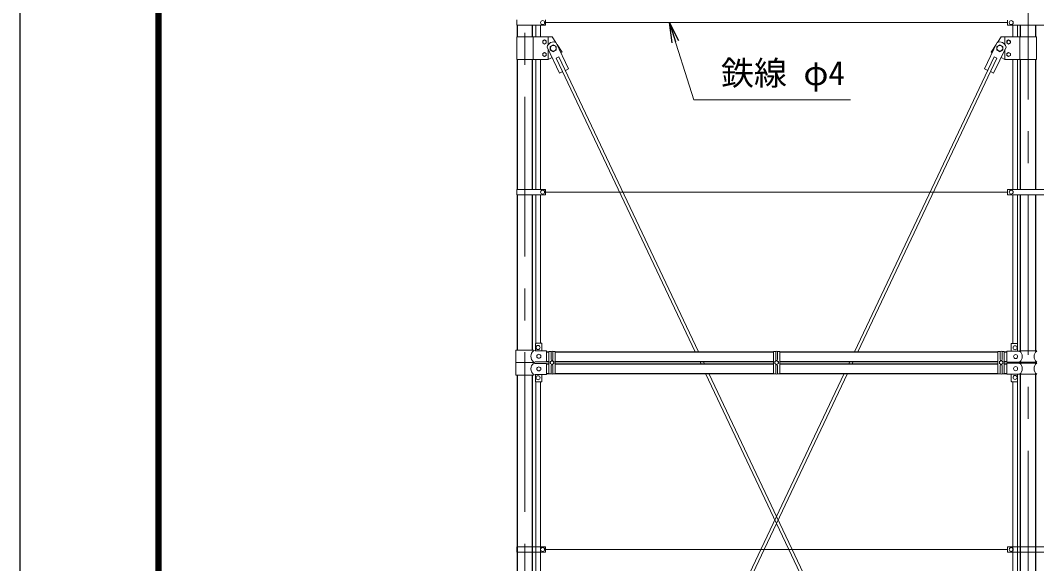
# Model space of a CAD drawing. Units: millimetres, scale not verified. Extents: x -8400 to 8400, y -5940 to 5940.
# Drawn here: x -8400 to -4360, y -505 to 1656 of the extents above; entities that cross this region are included whole.
import ezdxf
from ezdxf.enums import TextEntityAlignment as Align

# ---------------------------------------------------------------- set-up
doc = ezdxf.new("R2010")
doc.units = ezdxf.units.MM
doc.header["$LTSCALE"] = 20
doc.linetypes.add('USER1', pattern=[50.8, 31.75, -6.35, 6.35, -6.35])
for name, color, linetype, lineweight in [('0-1_D-STR1', 1, 'Continuous', 25), ('0-4_D-BMK', 2, 'USER1', 13), ('0-8_D-STR3', 3, 'Continuous', 13), ('0-9_D-STR-TXT', 7, 'Continuous', 13), ('0-C_D-TTL', 7, 'Continuous', 25)]:
    doc.layers.add(name, color=color, linetype=linetype, lineweight=lineweight)
doc.layers.add('0-6_0', color=7, linetype='Continuous')
doc.styles.add('ＭＳ ゴシック', font='')
doc.styles.get('ＭＳ ゴシック').set_extended_font_data('MS Gothic')

# ---------------------------------------------------------------- blocks, each defined once
blk = doc.blocks.new('_Open')
at = {"layer": '0-6_0'}
blk.add_line((-20, 3.333), (0, 0), dxfattribs=at)
blk.add_lwpolyline([(-20, -3.333), (0, 0), (-20, 0)], dxfattribs=at)

msp = doc.modelspace()

# ---------------------------------------------------------------- linework, layer by layer
at = {"layer": '0-1_D-STR1'}
for p, q in [((-6424.31, 1590), (-6424.31, 1636.5)), ((-6363.81, 1590), (-6363.81, 1636.5)), ((-4424.31, 1590), (-4424.31, 1636.7)), ((-4363.81, 1590), (-4363.81, 1636.7)), ((-6424.31, 983.5), (-6424.31, 1500)), ((-6363.81, 983.5), (-6363.81, 1500)), ((-4424.31, 983.3), (-4424.31, 1500)), ((-4363.81, 983.3), (-4363.81, 1500)), ((-6424.31, 345), (-6424.31, 962.5)), ((-6363.81, 345), (-6363.81, 962.5)), ((-4424.31, 341.6), (-4424.31, 962.7)), ((-4363.81, 341.6), (-4363.81, 962.7)), ((-6309.06, 338.1), (-6299.06, 338.1)), ((-6274.06, 338.1), (-5406.56, 338.1)), ((-5381.56, 338.1), (-4514.06, 338.1)), ((-4489.06, 338.1), (-4479.06, 338.1)), ((-6309.06, 300), (-6299.06, 300)), ((-6309.06, 290), (-6299.06, 290)), ((-6274.06, 300), (-5406.56, 300)), ((-6274.06, 290), (-5406.56, 290)), ((-5381.56, 300), (-4514.06, 300)), ((-5381.56, 290), (-4514.06, 290)), ((-4489.06, 300), (-4479.06, 300)), ((-4489.06, 290), (-4479.06, 290)), ((-4424.31, 293.4), (-4424.31, 296.6)), ((-4363.81, 293.4), (-4363.81, 296.6)), ((-6424.31, -1174.5), (-6424.31, 245)), ((-6363.81, -1174.5), (-6363.81, 245)), ((-6309.06, 251.9), (-6299.06, 251.9)), ((-6274.06, 251.9), (-5406.56, 251.9)), ((-5381.56, 251.9), (-4514.06, 251.9)), ((-4489.06, 251.9), (-4479.06, 251.9)), ((-4424.31, -1174.7), (-4424.31, 248.4)), ((-4363.81, -1174.7), (-4363.81, 248.4))]:
    msp.add_line(p, q, dxfattribs=at)
at = {"layer": '0-4_D-BMK'}
for p, q in [((-6394.06, 4400), (-6394.06, -3460)), ((-4394.06, 2992.7), (-4394.06, -3460)), ((-6394.06, 987.53), (-6394.06, 946.75))]:
    msp.add_line(p, q, dxfattribs=at)
at = {"layer": '0-8_D-STR3'}
for p, q in [((-6426.86, 1657.5), (-6426.86, 1636.5)), ((-6312.06, 1657.5), (-6312.06, 1636.5)), ((-4476.56, 1657.3), (-4476.56, 1636.7)), ((-6426.86, 1636.5), (-6312.06, 1636.5)), ((-6351.56, 1590), (-6351.56, 1636.5)), ((-6332.56, 1590), (-6332.56, 1636.5)), ((-4476.56, 1647), (-6312.06, 1647)), ((-4476.56, 1636.7), (-4311.56, 1636.7)), ((-4455.56, 1636.7), (-4455.56, 1590)), ((-4436.56, 1636.7), (-4436.56, 1590)), ((-6426.61, 1590), (-6426.61, 1500)), ((-6286.51, 1590), (-6426.61, 1590)), ((-6361.51, 1590), (-6361.51, 1500)), ((-6301.51, 1590), (-6301.51, 1560)), ((-6286.51, 1590), (-6271.9, 1568.08)), ((-4486.61, 1590), (-4486.61, 1560)), ((-4426.61, 1590), (-4426.61, 1500)), ((-4361.51, 1590), (-4361.51, 1500)), ((-6306.01, 1550.01), (-6256.82, 1446.05)), ((-6301.51, 1540.51), (-6301.51, 1500)), ((-6269.85, 1567.11), (-6220.67, 1463.16)), ((-4518.28, 1567.11), (-4567.46, 1463.16)), ((-4482.12, 1550.01), (-4531.3, 1446.05)), ((-4486.61, 1540.51), (-4486.61, 1500)), ((-6301.51, 1500), (-6426.61, 1500)), ((-6351.56, 983.5), (-6351.56, 1500)), ((-6332.56, 983.5), (-6332.56, 1500)), ((-6286.28, 1508.31), (-6301.51, 1500)), ((-6269.83, 1506.28), (-6258.98, 1511.41)), ((-6269.83, 1506.28), (-5717.12, 338.1)), ((-6258.98, 1511.41), (-5703.84, 338.1)), ((-4529.14, 1511.41), (-5084.29, 338.1)), ((-4518.3, 1506.28), (-5071.01, 338.1)), ((-4518.3, 1506.28), (-4529.14, 1511.41)), ((-4501.85, 1508.31), (-4486.61, 1500)), ((-4486.61, 1500), (-4361.51, 1500)), ((-4455.56, 1500), (-4455.56, 983.3)), ((-4436.56, 1500), (-4436.56, 983.3)), ((-6233.32, 1457.17), (-6220.67, 1463.16)), ((-4554.81, 1457.17), (-4567.46, 1463.16)), ((-6256.82, 1446.05), (-6244.17, 1452.04)), ((-4531.3, 1446.05), (-4543.96, 1452.04)), ((-6426.86, 983.5), (-6426.86, 962.5)), ((-6426.86, 983.5), (-6312.06, 983.5)), ((-6312.06, 983.5), (-6312.06, 962.5)), ((-4476.56, 973), (-6312.06, 973)), ((-4476.56, 983.3), (-4311.56, 983.3)), ((-4476.56, 983.3), (-4476.56, 962.7)), ((-6426.86, 962.5), (-6312.06, 962.5)), ((-6351.56, 371.32), (-6351.56, 962.5)), ((-6332.56, 372), (-6332.56, 962.5)), ((-4476.56, 962.7), (-4311.56, 962.7)), ((-4455.56, 371.1), (-4455.56, 962.7)), ((-4436.56, 370.42), (-4436.56, 962.7)), ((-6352.06, 370), (-6352.06, 342)), ((-6350.06, 372), (-6329.06, 372)), ((-6327.06, 370), (-6327.06, 342)), ((-4461.06, 341.1), (-4461.06, 369.1)), ((-4438.06, 371.1), (-4459.06, 371.1)), ((-4436.06, 341.1), (-4436.06, 369.1)), ((-6430.16, 345), (-6360.26, 345)), ((-6430.16, 345), (-6430.16, 295)), ((-6354.26, 342), (-6360.26, 345)), ((-6354.26, 342), (-6309.06, 342)), ((-6309.06, 298), (-6309.06, 342)), ((-6299.06, 339.37), (-6290.06, 339.37)), ((-6290.06, 339.37), (-6290.06, 307)), ((-6283.06, 339.37), (-6283.06, 307)), ((-5397.56, 339.37), (-5397.56, 307)), ((-5381.56, 339.37), (-5390.56, 339.37)), ((-5390.56, 339.37), (-5390.56, 307)), ((-4505.06, 339.37), (-4505.06, 307)), ((-4489.06, 339.37), (-4498.06, 339.37)), ((-4498.06, 339.37), (-4498.06, 307)), ((-4479.06, 341.1), (-4427.86, 341.1)), ((-4479.06, 297.1), (-4479.06, 341.1)), ((-4427.86, 341.6), (-4428.86, 341.1)), ((-4427.86, 341.6), (-4360.26, 341.6)), ((-6430.16, 295), (-6360.26, 295)), ((-6430.16, 295), (-6360.26, 295)), ((-6430.16, 245), (-6430.16, 295)), ((-6354.26, 298), (-6360.26, 295)), ((-6354.26, 292), (-6360.26, 295)), ((-6354.26, 298), (-6309.06, 298)), ((-6354.26, 292), (-6309.06, 292)), ((-6309.06, 292), (-6309.06, 248)), ((-6290.06, 250.11), (-6290.06, 283)), ((-6283.06, 250.11), (-6283.06, 283)), ((-5699.09, 300), (-5694.36, 290)), ((-5685.81, 300), (-5681.08, 290)), ((-5397.56, 250.11), (-5397.56, 283)), ((-5390.56, 250.11), (-5390.56, 283)), ((-5102.31, 300), (-5107.05, 290)), ((-5089.04, 300), (-5093.77, 290)), ((-4505.06, 250.11), (-4505.06, 283)), ((-4498.06, 250.11), (-4498.06, 283)), ((-4479.06, 297.1), (-4427.86, 297.1)), ((-4479.06, 292.9), (-4427.86, 292.9)), ((-4479.06, 292.9), (-4479.06, 248.9)), ((-4427.86, 296.6), (-4428.86, 297.1)), ((-4427.86, 293.4), (-4428.86, 292.9)), ((-6430.16, 245), (-6360.26, 245)), ((-6354.26, 248), (-6360.26, 245)), ((-6354.26, 248), (-6309.06, 248)), ((-6352.06, 220), (-6352.06, 248)), ((-6327.06, 220), (-6327.06, 248)), ((-5125.07, 251.9), (-5795.1, -1164.22)), ((-5111.8, 251.9), (-5784.25, -1169.35)), ((-5676.33, 251.9), (-5003.88, -1169.35)), ((-5663.05, 251.9), (-4993.03, -1164.22)), ((-4479.06, 248.9), (-4427.86, 248.9)), ((-4461.06, 248.9), (-4461.06, 220.9)), ((-4436.06, 248.9), (-4436.06, 220.9)), ((-4427.86, 248.4), (-4428.86, 248.9)), ((-4427.86, 248.4), (-4360.26, 248.4)), ((-6351.56, -1174.5), (-6351.56, 218.68)), ((-6350.06, 218), (-6329.06, 218)), ((-6332.56, -1174.5), (-6332.56, 218)), ((-4438.06, 218.9), (-4459.06, 218.9)), ((-4455.56, -1174.7), (-4455.56, 218.9)), ((-4436.56, -1174.7), (-4436.56, 219.58)), ((-6426.86, -437.5), (-6426.86, -458.5)), ((-6426.86, -437.5), (-6312.06, -437.5)), ((-6312.06, -437.5), (-6312.06, -458.5)), ((-4476.56, -437.7), (-4311.56, -437.7)), ((-4476.56, -437.7), (-4476.56, -458.3)), ((-6426.86, -458.5), (-6312.06, -458.5)), ((-4476.56, -448), (-6312.06, -448)), ((-4476.56, -458.3), (-4311.56, -458.3))]:
    msp.add_line(p, q, dxfattribs=at)
for points in [[(-6316.51, 1578.1), (-6323.53, 1574.05), (-6323.53, 1565.95), (-6316.51, 1561.9), (-6309.5, 1565.95), (-6309.5, 1574.05)], [(-4471.61, 1578.1), (-4464.6, 1574.05), (-4464.6, 1565.95), (-4471.61, 1561.9), (-4478.63, 1565.95), (-4478.63, 1574.05)], [(-6281.51, 1558.86), (-6293.51, 1551.93), (-6293.51, 1538.07), (-6281.51, 1531.14), (-6269.51, 1538.07), (-6269.51, 1551.93)], [(-4506.61, 1558.86), (-4494.61, 1551.93), (-4494.61, 1538.07), (-4506.61, 1531.14), (-4518.61, 1538.07), (-4518.61, 1551.93)], [(-6316.51, 1511.9), (-6323.53, 1515.95), (-6323.53, 1524.05), (-6316.51, 1528.1), (-6309.5, 1524.05), (-6309.5, 1515.95)], [(-4471.61, 1511.9), (-4464.6, 1515.95), (-4464.6, 1524.05), (-4471.61, 1528.1), (-4478.63, 1524.05), (-4478.63, 1515.95)], [(-6286.56, 286.9), (-6293.58, 290.95), (-6293.58, 299.05), (-6286.56, 303.1), (-6279.55, 299.05), (-6279.55, 290.95)], [(-5394.06, 286.9), (-5387.05, 290.95), (-5387.05, 299.05), (-5394.06, 303.1), (-5401.08, 299.05), (-5401.08, 290.95)], [(-4501.56, 286.9), (-4494.55, 290.95), (-4494.55, 299.05), (-4501.56, 303.1), (-4508.58, 299.05), (-4508.58, 290.95)]]:
    msp.add_lwpolyline(points, close=True, dxfattribs=at)
for points in [[(-4361.51, 1590), (-4501.61, 1590), (-4516.23, 1568.08)], [(-6266.42, 1559.85), (-6246.51, 1530), (-6251.11, 1527.5)], [(-4521.71, 1559.85), (-4541.61, 1530), (-4537.02, 1527.5)], [(-6290.06, 250.11), (-6299.06, 250.11), (-6299.06, 339.37)], [(-6283.06, 339.37), (-6274.06, 339.37), (-6274.06, 250.11), (-6283.06, 250.11)], [(-5397.56, 339.37), (-5406.56, 339.37), (-5406.56, 250.11), (-5397.56, 250.11)], [(-5390.56, 250.11), (-5381.56, 250.11), (-5381.56, 339.37)], [(-4505.06, 339.37), (-4514.06, 339.37), (-4514.06, 250.11), (-4505.06, 250.11)], [(-4498.06, 250.11), (-4489.06, 250.11), (-4489.06, 339.37)], [(-4427.86, 296.6), (-4360.26, 296.6), (-4359.26, 297.1)], [(-4427.86, 293.4), (-4360.26, 293.4), (-4359.26, 292.9)]]:
    msp.add_lwpolyline(points, dxfattribs=at)
for centre, radius in [((-6324.06, 1647), 8), ((-4461.56, 1647), 8), ((-6316.51, 1570), 7.03), ((-4471.61, 1570), 7.03), ((-6281.51, 1545), 11.5), ((-4506.61, 1545), 11.5), ((-6316.51, 1520), 7.03), ((-4471.61, 1520), 7.03), ((-6324.06, 973), 8), ((-4461.56, 973), 8), ((-6342.06, 355), 8), ((-6339.06, 320), 8), ((-4446.06, 354.1), 8), ((-4444.06, 319.1), 8), ((-6286.56, 295), 7.03), ((-5394.06, 295), 7.03), ((-4501.56, 295), 7.03), ((-6342.06, 235), 8), ((-6339.06, 270), 8), ((-4446.06, 235.9), 8), ((-4444.06, 270.9), 8), ((-6324.06, -448), 8), ((-4461.56, -448), 8)]:
    msp.add_circle(centre, radius, dxfattribs=at)
for centre, radius, start, end in [((-6281.51, 1545), 25, 62.19074, 168.45095), ((-4506.61, 1545), 25, 11.54905, 117.80926), ((-6350.06, 370), 2, 90, 180), ((-6329.06, 370), 2, 0, 90), ((-4459.06, 369.1), 2, 90, 180), ((-4438.06, 369.1), 2, 0, 90), ((-6341.68, 320), 28.8, 130.19176, 229.80824), ((-6286.56, 333.74), 6.62, 58.10921, 121.89079), ((-5394.06, 333.74), 6.62, 58.10921, 121.89079), ((-4501.56, 333.74), 6.62, 58.10921, 121.89079), ((-4446.45, 319.1), 28.8, 310.19176, 49.80824), ((-4341.68, 319.1), 28.8, 130.19176, 229.80824), ((-6341.68, 270), 28.8, 130.19176, 229.80824), ((-6286.56, 307), 3.5, 180, 0), ((-6286.56, 283), 3.5, 0, 180), ((-5394.06, 307), 3.5, 180, 0), ((-5394.06, 283), 3.5, 0, 180), ((-4501.56, 307), 3.5, 180, 0), ((-4501.56, 283), 3.5, 0, 180), ((-4446.45, 270.9), 28.8, 310.19176, 49.80824), ((-4341.68, 270.9), 28.8, 130.19176, 229.80824), ((-6286.56, 255.74), 6.62, 238.10921, 301.89079), ((-5394.06, 255.74), 6.62, 238.10921, 301.89079), ((-4501.56, 255.74), 6.62, 238.10921, 301.89079), ((-6350.06, 220), 2, 180, 270), ((-6329.06, 220), 2, 270, 0), ((-4459.06, 220.9), 2, 180, 270), ((-4438.06, 220.9), 2, 270, 0)]:
    msp.add_arc(centre, radius, start, end, dxfattribs=at)
at = {"layer": '0-9_D-STR-TXT'}
msp.add_lwpolyline([(-5100, 1339.74), (-5722.66, 1339.74), (-5819.45, 1645.09)], dxfattribs=at)
at = {"layer": '0-C_D-TTL', "color": 2}
msp.add_lwpolyline([(-8400, 5940), (8400, 5940), (8400, -5940), (-8400, -5940)], close=True, dxfattribs=at)
at = {"layer": '0-C_D-TTL'}
for points in [[(-7860, 5500), (7860, 5500), (7860, -5500), (-7860, -5500)], [(-7855, 5495), (7855, 5495), (7855, -5495), (-7855, -5495)], [(-7850, 5490), (7850, 5490), (7850, -5490), (-7850, -5490)], [(-7845, 5485), (7845, 5485), (7845, -5485), (-7845, -5485)], [(-7840, 5480), (7840, 5480), (7840, -5480), (-7840, -5480)]]:
    msp.add_lwpolyline(points, close=True, dxfattribs=at)

# ---------------------------------------------------------------- block references
at = {"layer": '0-9_D-STR-TXT', "xscale": 4, "yscale": 4, "rotation": 107.58773}
msp.add_blockref('_Open', (-5820.06, 1647), dxfattribs=at)

# ---------------------------------------------------------------- texts
at = {"layer": '0-9_D-STR-TXT', "style": 'ＭＳ ゴシック'}
msp.add_text('鉄線 φ4', height=96.19, dxfattribs=at).set_placement((-5615.23, 1369.48), align=Align.BOTTOM_LEFT)

doc.saveas('drawing.dxf')
